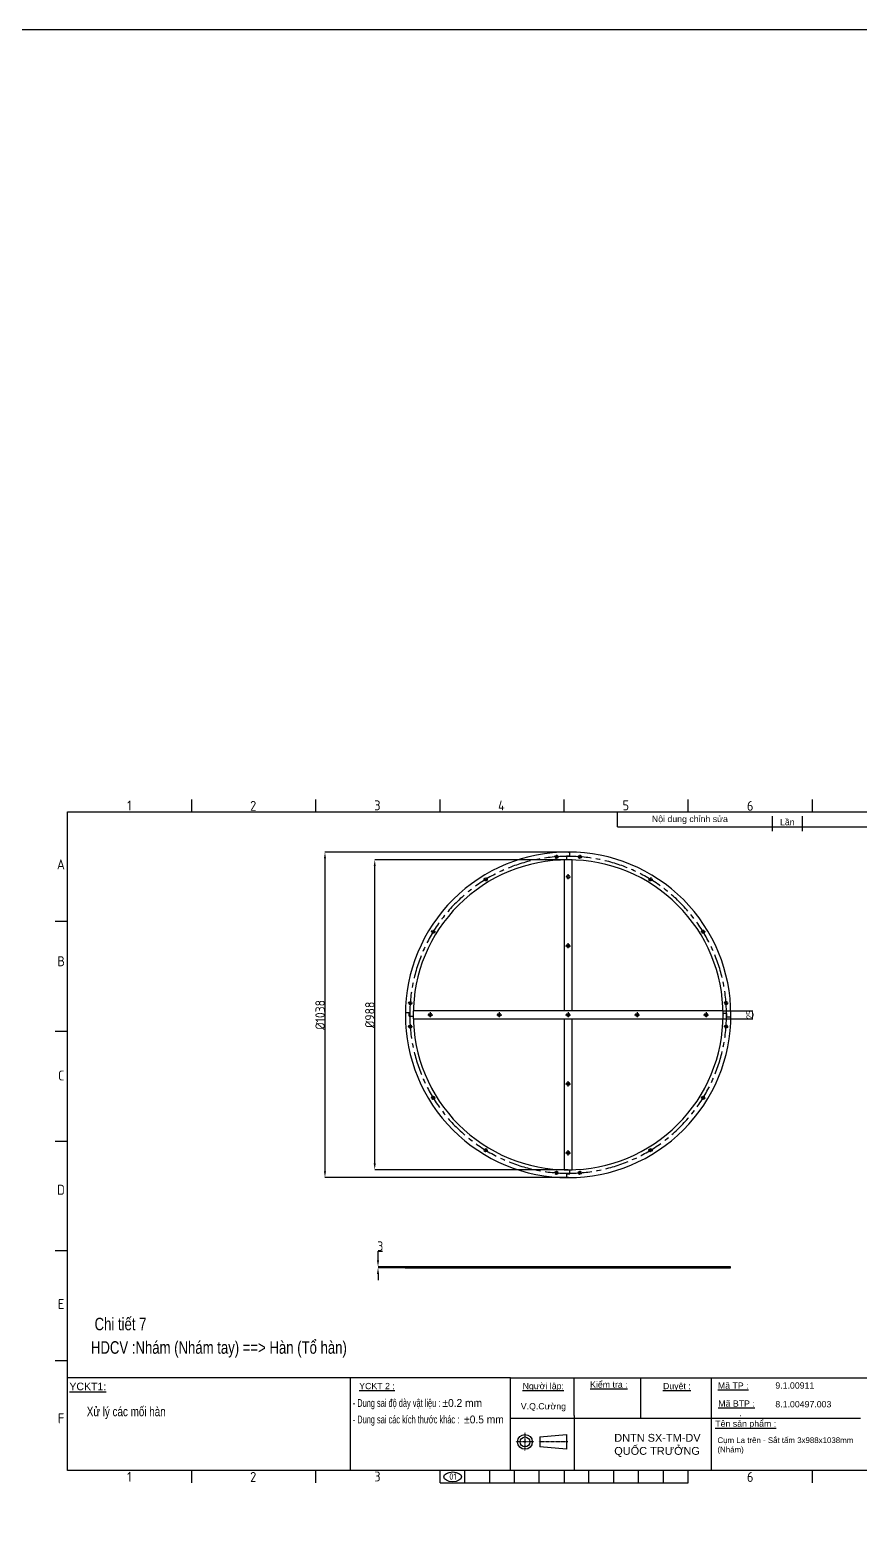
# Model space of a CAD drawing. Header units: millimetres. Extents: x -205945 to -46279, y 28253 to 108078.
# Drawn here: x -98373 to -95726, y 42287 to 47014 of the extents above; entities that cross this region are included whole.
import ezdxf

# ---------------------------------------------------------------- set-up
doc = ezdxf.new("R2010")
doc.units = ezdxf.units.MM
doc.header["$PDMODE"] = 2
for name, pattern in [('CENTER', [2, 1.25, -0.25, 0.25, -0.25]), ('CENTERX2', [4, 2.5, -0.5, 0.5, -0.5]), ('CONTPVMNIL', [0]), ('DASHEDX2', [1.5, 1, -0.5])]:
    doc.linetypes.add(name, pattern=pattern)
doc.layers.get('0').update_dxf_attribs({"linetype": 'CONTPVMNIL'})
doc.layers.get('DEFPOINTS').update_dxf_attribs({"color": 6})
for name, color, linetype in [('CENTER', 1, 'CENTERX2'), ('FRAME050', 6, 'Continuous'), ('hatch', 4, 'DASHEDX2'), ('MAIN', 7, 'Continuous')]:
    doc.layers.add(name, color=color, linetype=linetype)
doc.styles.add('ISOCP', font='isocp')
doc.styles.add('SLDTEXTSTYLE3', font='TXT', dxfattribs={"width": 0.65, "bigfont": 'bigfont'})
doc.styles.get("Standard").update_dxf_attribs({"font": 'isocp.shx'})
doc.styles.add('style1', font='arial.ttf', dxfattribs={"width": 0.75})
doc.dimstyles.new('Dim20$0', dxfattribs={"dimtxt": 20, "dimasz": 10, "dimexe": 0, "dimexo": 0, "dimgap": 0.6, "dimtad": 1, "dimtoh": 1, "dimdsep": 46, "dimtxsty": 'ISOCP', "dimcen": 0, "dimclrd": 3, "dimclre": 3, "dimclrt": 7, "dimadec": 3, "dimazin": 2, "dimtp": 0.05, "dimtm": 0.05, "dimtfac": 0.7, "dimtofl": 0, "dimtmove": 0, "dimatfit": 3, "dimfxl": 0, "dimtolj": 1, "dimarcsym": 0})

# ---------------------------------------------------------------- blocks, each defined once
blk = doc.blocks.new('ẢERHAEEH')
at = {"layer": 'FRAME050'}
for p, q in [((-261.36, 213.96), (-261.36, 217.92)), ((-221.76, 213.96), (-221.76, 217.92)), ((-182.16, 213.96), (-182.16, 217.92)), ((-142.56, 213.96), (-142.56, 217.92)), ((-102.96, 213.96), (-102.96, 217.92)), ((-63.36, 213.96), (-63.36, 217.92)), ((-23.76, 213.96), (-23.76, 217.92)), ((-300.96, 178.96), (-304.92, 178.96)), ((0, 178.96), (-3.96, 178.96)), ((-300.96, 143.96), (-304.92, 143.96)), ((0, 143.96), (-3.96, 143.96)), ((-304.92, 108.96), (-300.96, 108.96)), ((-3.96, 108.96), (0, 108.96)), ((-300.96, 73.96), (-304.92, 73.96)), ((0, 73.96), (-3.96, 73.96)), ((-300.96, 38.96), (-304.92, 38.96)), ((0, 38.96), (-3.96, 38.96)), ((-261.36, 0), (-261.36, 3.96)), ((-221.76, 0), (-221.76, 3.96)), ((-182.16, 0), (-182.16, 3.96)), ((-182.16, 0), (-102.96, 0)), ((-174.24, 0), (-174.24, 3.96)), ((-166.32, 0), (-166.32, 3.96)), ((-158.4, 0), (-158.4, 3.96)), ((-150.48, 0), (-150.48, 3.96)), ((-142.56, 3.96), (-142.56, 0)), ((-134.64, 0), (-134.64, 3.96)), ((-126.72, 0), (-126.72, 3.96)), ((-118.8, 0), (-118.8, 3.96)), ((-110.88, 0), (-110.88, 3.96)), ((-102.96, 0), (-102.96, 3.96)), ((-63.36, 0), (-63.36, 3.96)), ((-23.76, 0), (-23.76, 3.96))]:
    blk.add_line(p, q, dxfattribs=at)
at = {"layer": 'MAIN', "color": 7, "linetype": 'Continuous'}
blk.add_lwpolyline([(-300.96, 213.96), (-3.96, 213.96), (-3.96, 3.96), (-300.96, 3.96)], close=True, dxfattribs=at)
at = {"layer": 'FRAME050', "style": 'ISOCP'}
for s, p in [('1', (-281.95, 214.36)), ('2', (-242.72, 214.28)), ('3', (-203.13, 214.42)), ('4', (-163.63, 214.36)), ('5', (-123.93, 214.42)), ('6', (-84.25, 214.28)), ('7', (-44.67, 214.36)), ('8', (-9.03, 214.36)), ('A', (-3.41, 201.17)), ('A', (-304.37, 195.59)), ('B', (-304.21, 164.74)), ('B', (-3.25, 164.74)), ('C', (-303.97, 128.3)), ('C', (-3.01, 128.3)), ('D', (-304.3, 91.87)), ('D', (-3.34, 91.87)), ('E', (-304.05, 55.44)), ('E', (-3.09, 55.44)), ('F', (-304.05, 19.01)), ('1', (-281.95, 0.4)), ('2', (-242.72, 0.32)), ('3', (-203.13, 0.46)), ('6', (-84.25, 0.32)), ('7', (-44.67, 0.4)), ('8', (-9.03, 0.4))]:
    blk.add_text(s, height=3.17, dxfattribs=at).set_placement(p)
blk = doc.blocks.new('*D206')
at = {"color": 3, "lineweight": -2, "ltscale": 50, "transparency": 16777216}
for p, q in [((-96656.1, 44392.6), (-97430.7, 44392.6)), ((-97430.7, 44372.6), (-97430.7, 43374.6)), ((-96654.6, 43354.6), (-97430.7, 43354.6))]:
    blk.add_line(p, q, dxfattribs=at)
at = {"color": 3, "ltscale": 50, "transparency": 16777216}
for points in [[(-97434, 44372.6), (-97427.4, 44372.6), (-97430.7, 44392.6)], [(-97434, 43374.6), (-97427.4, 43374.6), (-97430.7, 43354.6)]]:
    blk.add_solid(points, dxfattribs=at)
at = {"layer": 'DEFPOINTS', "color": 0, "ltscale": 50, "transparency": 16777216}
for p in [(-96656.1, 44392.6), (-97430.7, 43354.6), (-96654.6, 43354.6)]:
    blk.add_point(p, dxfattribs=at)
at = {"color": 7, "ltscale": 50, "transparency": 16777216, "insert": (-97446.3, 43873.6), "char_height": 30, "attachment_point": 5, "rotation": 90, "style": 'ISOCP'}
blk.add_mtext('\\A1;%%C1038', dxfattribs=at)
blk = doc.blocks.new('*D207')
at = {"color": 3, "lineweight": -2, "ltscale": 50, "transparency": 16777216}
for p, q in [((-96655.1, 44367.7), (-97272, 44367.7)), ((-97272, 43399.6), (-97272, 44347.7)), ((-96655.1, 43379.6), (-97272, 43379.6))]:
    blk.add_line(p, q, dxfattribs=at)
at = {"color": 3, "ltscale": 50, "transparency": 16777216}
for points in [[(-97275.3, 44347.7), (-97268.7, 44347.7), (-97272, 44367.7)], [(-97275.3, 43399.6), (-97268.7, 43399.6), (-97272, 43379.6)]]:
    blk.add_solid(points, dxfattribs=at)
at = {"layer": 'DEFPOINTS', "color": 0, "ltscale": 50, "transparency": 16777216}
for p in [(-97272, 44367.7), (-96655.1, 44367.7), (-96655.1, 43379.6)]:
    blk.add_point(p, dxfattribs=at)
at = {"color": 7, "ltscale": 50, "transparency": 16777216, "insert": (-97287.6, 43873.6), "char_height": 30, "attachment_point": 5, "rotation": 90, "style": 'ISOCP'}
blk.add_mtext('\\A1;%%C988', dxfattribs=at)
blk = doc.blocks.new('*D208')
at = {"color": 3, "lineweight": -2, "ltscale": 30, "transparency": 16777216}
for p, q in [((-96161, 43886.1), (-96066, 43886.1)), ((-96066, 43876.1), (-96066, 43871.1)), ((-96161, 43861.1), (-96066, 43861.1))]:
    blk.add_line(p, q, dxfattribs=at)
at = {"color": 3, "ltscale": 30, "transparency": 16777216}
for points in [[(-96067.6, 43876.1), (-96064.3, 43876.1), (-96066, 43886.1)], [(-96067.6, 43871.1), (-96064.3, 43871.1), (-96066, 43861.1)]]:
    blk.add_solid(points, dxfattribs=at)
at = {"layer": 'DEFPOINTS', "color": 0, "ltscale": 30, "transparency": 16777216}
for p in [(-96161, 43886.1), (-96161, 43861.1), (-96066, 43861.1)]:
    blk.add_point(p, dxfattribs=at)
at = {"color": 7, "ltscale": 30, "transparency": 16777216, "insert": (-96076.6, 43873.9), "char_height": 20, "attachment_point": 5, "rotation": 90, "style": 'ISOCP'}
blk.add_mtext('\\A1;25', dxfattribs=at)
blk = doc.blocks.new('*D209')
at = {"color": 3, "lineweight": -2, "ltscale": 50, "transparency": 16777216}
for p, q in [((-97261.5, 43090.4), (-97261.5, 43120.6)), ((-97261.5, 43120.6), (-97247.7, 43120.6)), ((-97175.1, 43070.4), (-97261.5, 43070.4)), ((-97175.1, 43067.4), (-97261.5, 43067.4)), ((-97261.5, 43047.4), (-97261.5, 43027.4))]:
    blk.add_line(p, q, dxfattribs=at)
at = {"color": 3, "ltscale": 50, "transparency": 16777216}
for points in [[(-97264.9, 43090.4), (-97258.2, 43090.4), (-97261.5, 43070.4)], [(-97264.9, 43047.4), (-97258.2, 43047.4), (-97261.5, 43067.4)]]:
    blk.add_solid(points, dxfattribs=at)
at = {"layer": 'DEFPOINTS', "color": 0, "ltscale": 50, "transparency": 16777216}
for p in [(-97261.5, 43067.4), (-97175.1, 43070.4), (-97175.1, 43067.4)]:
    blk.add_point(p, dxfattribs=at)
at = {"color": 7, "ltscale": 50, "transparency": 16777216, "insert": (-97254.3, 43136.2), "char_height": 30, "attachment_point": 5, "style": 'ISOCP'}
blk.add_mtext('\\A1;3', dxfattribs=at)

msp = doc.modelspace()

# ---------------------------------------------------------------- linework, layer by layer
at = {"ltscale": 30}
for p, q in [((-96497.398, 44472.86, 0), (-96497.398, 44520.86, 0)), ((-96655.569, 44392.63, 0), (-96656.068, 44392.63, 0)), ((-96655.071, 44392.63, 0), (-96655.569, 44392.63, 0)), ((-96655.071, 44392.63, 0), (-96654.572, 44392.63, 0)), ((-96654.572, 44392.63, 0), (-96654.074, 44392.63, 0)), ((-96650.071, 44380.477, 0), (-96650.071, 44392.614, 0)), ((-96660.071, 44380.477, 0), (-96650.071, 44380.477, 0)), ((-96660.071, 44380.477, 0), (-96660.071, 44367.559, 0)), ((-97174.071, 43874.128, 0), (-97174.071, 43874.128, 0)), ((-97174.071, 43874.128, 0), (-97174.071, 43873.63, 0)), ((-97174.071, 43873.63, 0), (-97174.071, 43873.131, 0)), ((-97174.071, 43873.131, 0), (-97174.071, 43873.131, 0)), ((-97161.643, 43879.626, 0), (-97174.047, 43879.626, 0)), ((-97161.643, 43869.626, 0), (-97161.643, 43879.626, 0)), ((-97161.643, 43869.626, 0), (-97148.999, 43869.626, 0)), ((-96148.499, 43877.632, 0), (-96161.008, 43877.632, 0)), ((-96160.999, 43873.63, 0), (-96160.999, 43874.627, 0)), ((-96160.999, 43873.63, 0), (-96160.999, 43874.627, 0)), ((-96160.999, 43873.63, 0), (-96160.999, 43874.627, 0)), ((-96160.999, 43873.63, 0), (-96160.999, 43874.627, 0)), ((-96160.999, 43873.63, 0), (-96160.999, 43874.627, 0)), ((-96160.999, 43873.63, 0), (-96160.999, 43874.627, 0)), ((-96160.999, 43873.63, 0), (-96160.999, 43872.632, 0)), ((-96160.999, 43873.63, 0), (-96160.999, 43872.632, 0)), ((-96160.999, 43873.63, 0), (-96160.999, 43872.632, 0)), ((-96148.499, 43867.632, 0), (-96148.499, 43877.632, 0)), ((-96148.499, 43867.632, 0), (-96136.095, 43867.632, 0)), ((-96660.071, 43367.059, 0), (-96650.071, 43367.059, 0)), ((-96660.071, 43367.059, 0), (-96660.071, 43354.645, 0)), ((-96656.068, 43354.63, 0), (-96655.569, 43354.63, 0)), ((-96655.569, 43354.63, 0), (-96655.071, 43354.63, 0)), ((-96654.074, 43354.63, 0), (-96655.071, 43354.63, 0)), ((-96650.071, 43367.059, 0), (-96650.071, 43379.574, 0))]:
    msp.add_line(p, q, dxfattribs=at)
for p, q in [((-96839.426, 42716.79, 0), (-98251.778, 42716.79, 0)), ((-97349.901, 42716.79, 0), (-97349.901, 42420.86, 0)), ((-96424.375, 42716.79, 0), (-96424.375, 42587.763, 0)), ((-96635.472, 42595.967, 0), (-96635.472, 42420.86, 0)), ((-96106.741, 42595.967, 0), (-96105.458, 42595.967, 0)), ((-96839.426, 42587.763, 0), (-96197.866, 42587.763, 0))]:
    msp.add_line(p, q)
at = {"ltscale": 3}
msp.add_line((-96197.866, 42587.763, 0), (-95722.489, 42587.763, 0), dxfattribs=at)
at = {"ltscale": 30}
msp.add_lwpolyline([(-135875.365, 47014.308), (-66788.624, 47014.308), (-66788.624, 28252.757), (-135875.365, 28252.757)], close=True, dxfattribs=at)
at = {"ltscale": 30, "elevation": 0}
for points in [[(-96642.571, 43886.13), (-96642.571, 44367.559), (-96667.571, 44367.559), (-96667.571, 43886.13)], [(-96667.571, 43861.13), (-96667.571, 43379.559), (-96642.571, 43379.559), (-96642.571, 43861.13)]]:
    msp.add_lwpolyline(points, dxfattribs=at)
for points in [[(-96160.999, 43861.13), (-96160.999, 43886.13), (-97148.999, 43886.13), (-97148.999, 43861.13)], [(-97175.068, 43067.427), (-96137.068, 43067.427), (-96137.068, 43070.427), (-97175.068, 43070.427)]]:
    msp.add_lwpolyline(points, close=True, dxfattribs=at)
at = {"ltscale": 30}
for centre, radius in [((-96692.463, 44377.354, 0), 2.493), ((-96692.463, 44377.354, 0), 2.493), ((-96617.679, 44377.354, 0), 2.493), ((-96617.679, 44377.354, 0), 2.493), ((-96917.807, 44305.382, 0), 2.493), ((-96392.335, 44305.382, 0), 2.493), ((-97085.602, 44138.364, 0), 2.493), ((-96224.54, 44138.364, 0), 2.493), ((-96655.071, 44093.559, 0), 2.5), ((-97158.795, 43911.022, 0), 2.493), ((-96151.346, 43911.022, 0), 2.493), ((-97094.999, 43873.63, 0), 2.5), ((-96874.999, 43873.63, 0), 2.5), ((-96655.071, 43873.63, 0), 2.5), ((-96434.999, 43873.63, 0), 2.5), ((-96214.999, 43873.63, 0), 2.5), ((-97158.795, 43836.238, 0), 2.493), ((-96151.346, 43836.238, 0), 2.493), ((-96655.071, 43653.559, 0), 2.5), ((-97085.602, 43608.895, 0), 2.493), ((-96224.54, 43608.895, 0), 2.493), ((-96917.807, 43441.877, 0), 2.493), ((-96392.335, 43441.877, 0), 2.493), ((-96655.071, 43433.559, 0), 2.5), ((-96692.463, 43369.905, 0), 2.493), ((-96617.679, 43369.905, 0), 2.493)]:
    msp.add_circle(centre, radius, dxfattribs=at)
for centre, radius, start, end in [((-96656.061, 43874.624, 0), 518.01, 89.78016, 180.054802), ((-96654.074, 43874.626, 0), 518.003, 359.9449, 89.999981), ((-96656.068, 43874.627, 0), 493.075, 89.884134, 180), ((-96654.074, 43874.627, 0), 493.075, 360, 90.115866), ((-96654.074, 43874.627, 0), 493.075, 360, 90.115866), ((-96656.068, 43872.633, 0), 518.003, 179.9449, 269.999981), ((-96656.068, 43872.632, 0), 493.075, 180, 270.115866), ((-96654.074, 43872.632, 0), 493.075, 269.884134, 0), ((-96654.074, 43872.633, 0), 518.003, 270.000019, 0.110245)]:
    msp.add_arc(centre, radius, start, end, dxfattribs=at)
at = {"color": 1}
msp.add_ellipse((-97023.251, 42400.601, 0), major_axis=(-28.105, 0), ratio=0.55171628, dxfattribs=at)
at = {"layer": 'CENTER', "ltscale": 2}
for p, q in [((-96686.979, 44377.354, 0), (-96697.947, 44377.354, 0)), ((-96686.979, 44377.354, 0), (-96697.947, 44377.354, 0)), ((-96692.463, 44382.838, 0), (-96692.463, 44371.87, 0)), ((-96692.463, 44382.838, 0), (-96692.463, 44371.87, 0)), ((-96623.163, 44377.354, 0), (-96612.195, 44377.354, 0)), ((-96623.163, 44377.354, 0), (-96612.195, 44377.354, 0)), ((-96617.679, 44382.838, 0), (-96617.679, 44371.87, 0)), ((-96617.679, 44382.838, 0), (-96617.679, 44371.87, 0)), ((-96912.322, 44305.382, 0), (-96923.291, 44305.382, 0)), ((-96917.807, 44310.866, 0), (-96917.807, 44299.898, 0)), ((-96397.819, 44305.382, 0), (-96386.851, 44305.382, 0)), ((-96392.335, 44310.866, 0), (-96392.335, 44299.898, 0)), ((-97080.118, 44138.364, 0), (-97091.086, 44138.364, 0)), ((-97085.602, 44143.849, 0), (-97085.602, 44132.88, 0)), ((-96230.024, 44138.364, 0), (-96219.056, 44138.364, 0)), ((-96224.54, 44143.849, 0), (-96224.54, 44132.88, 0)), ((-97158.795, 43916.506, 0), (-97158.795, 43905.537, 0)), ((-96151.346, 43916.506, 0), (-96151.346, 43905.537, 0)), ((-97153.311, 43911.022, 0), (-97164.279, 43911.022, 0)), ((-96156.831, 43911.022, 0), (-96145.862, 43911.022, 0)), ((-97153.311, 43836.238, 0), (-97164.279, 43836.238, 0)), ((-97158.795, 43830.753, 0), (-97158.795, 43841.722, 0)), ((-96156.831, 43836.238, 0), (-96145.862, 43836.238, 0)), ((-96151.346, 43830.753, 0), (-96151.346, 43841.722, 0)), ((-97080.118, 43608.895, 0), (-97091.086, 43608.895, 0)), ((-97085.602, 43603.411, 0), (-97085.602, 43614.379, 0)), ((-96230.024, 43608.895, 0), (-96219.056, 43608.895, 0)), ((-96224.54, 43603.411, 0), (-96224.54, 43614.379, 0)), ((-96912.322, 43441.877, 0), (-96923.291, 43441.877, 0)), ((-96917.807, 43436.393, 0), (-96917.807, 43447.362, 0)), ((-96397.819, 43441.877, 0), (-96386.851, 43441.877, 0)), ((-96392.335, 43436.393, 0), (-96392.335, 43447.362, 0)), ((-96686.979, 43369.905, 0), (-96697.947, 43369.905, 0)), ((-96692.463, 43364.421, 0), (-96692.463, 43375.39, 0)), ((-96623.163, 43369.905, 0), (-96612.195, 43369.905, 0)), ((-96617.679, 43364.421, 0), (-96617.679, 43375.39, 0))]:
    msp.add_line(p, q, dxfattribs=at)
at = {"layer": 'CENTER', "ltscale": 3}
for p, q in [((-96655.071, 44305.559, 0), (-96655.071, 44321.559, 0)), ((-96655.071, 44085.559, 0), (-96655.071, 44101.559, 0)), ((-96663.071, 44093.559, 0), (-96647.071, 44093.559, 0)), ((-97102.999, 43873.63, 0), (-97086.999, 43873.63, 0)), ((-97094.999, 43881.63, 0), (-97094.999, 43865.63, 0)), ((-96882.999, 43873.63, 0), (-96866.999, 43873.63, 0)), ((-96874.999, 43881.63, 0), (-96874.999, 43865.63, 0)), ((-96663.071, 43873.63, 0), (-96647.071, 43873.63, 0)), ((-96655.071, 43881.63, 0), (-96655.071, 43865.63, 0)), ((-96442.999, 43873.63, 0), (-96426.999, 43873.63, 0)), ((-96434.999, 43881.63, 0), (-96434.999, 43865.63, 0)), ((-96222.999, 43873.63, 0), (-96206.999, 43873.63, 0)), ((-96214.999, 43881.63, 0), (-96214.999, 43865.63, 0)), ((-96663.071, 43653.559, 0), (-96647.071, 43653.559, 0)), ((-96655.071, 43645.559, 0), (-96655.071, 43661.559, 0)), ((-96655.071, 43425.559, 0), (-96655.071, 43441.559, 0)), ((-96663.071, 43433.559, 0), (-96647.071, 43433.559, 0))]:
    msp.add_line(p, q, dxfattribs=at)
at = {"layer": 'CENTER', "color": 1, "linetype": 'CENTER', "ltscale": 0.05}
for p, q in [((-96764.396, 42512.129, 0), (-96821.441, 42512.129, 0)), ((-96792.919, 42540.651, 0), (-96792.919, 42483.606, 0))]:
    msp.add_line(p, q, dxfattribs=at)
at = {"layer": 'CENTER'}
msp.add_line((-96656.182, 42512.129, 0), (-96748.614, 42512.129, 0), dxfattribs=at)
at = {"layer": 'CENTER', "ltscale": 30, "elevation": 0}
msp.add_lwpolyline([(-96655.071, 44378.67), (-96655.569, 44378.67), (-96656.068, 44378.67, 0.41449516), (-97160.111, 43874.128), (-97160.111, 43873.63), (-97160.111, 43873.131, 0.41449516), (-96656.068, 43368.589), (-96655.569, 43368.589), (-96655.071, 43368.589), (-96654.572, 43368.589), (-96654.074, 43368.589, 0.41449516), (-96150.031, 43873.131), (-96150.031, 43873.63), (-96150.031, 43874.128, 0.41449516), (-96654.074, 44378.67), (-96654.572, 44378.67)], format="xyb", close=True, dxfattribs=at)
at = {"layer": 'hatch', "ltscale": 5}
for centre in [(-96692.463, 44377.354, 0), (-96617.679, 44377.354, 0), (-96917.807, 44305.382, 0), (-96655.071, 44313.559, 0), (-96392.335, 44305.382, 0), (-97085.602, 44138.364, 0), (-96224.54, 44138.364, 0), (-96655.071, 44093.559, 0), (-97158.795, 43911.022, 0), (-96151.346, 43911.022, 0), (-97094.999, 43873.63, 0), (-96874.999, 43873.63, 0), (-96655.071, 43873.63, 0), (-96434.999, 43873.63, 0), (-96214.999, 43873.63, 0), (-97158.795, 43836.238, 0), (-96151.346, 43836.238, 0), (-96655.071, 43653.559, 0), (-97085.602, 43608.895, 0), (-96224.54, 43608.895, 0), (-96917.807, 43441.877, 0), (-96392.335, 43441.877, 0), (-96655.071, 43433.559, 0), (-96692.463, 43369.905, 0), (-96617.679, 43369.905, 0)]:
    msp.add_circle(centre, 5, dxfattribs=at)
at = {"layer": 'MAIN'}
for p, q in [((-96003.398, 44459.363, 0), (-96003.398, 44507.363, 0)), ((-95907.398, 44459.363, 0), (-95907.398, 44507.363, 0)), ((-96497.398, 44472.86, 0), (-95281.778, 44472.86, 0)), ((-96839.426, 42716.79, 0), (-95281.778, 42716.79, 0)), ((-96839.426, 42587.763, 0), (-96839.426, 42716.79, 0)), ((-96635.472, 42595.967, 0), (-96635.472, 42716.79, 0)), ((-96197.866, 42621.264, 0), (-96197.866, 42716.79, 0)), ((-96197.866, 42526.46, 0), (-96197.866, 42621.264, 0)), ((-96839.426, 42420.86, 0), (-96839.426, 42587.763, 0)), ((-96744.97, 42527.81, 0), (-96660.691, 42535.651, 0)), ((-96744.97, 42527.81, 0), (-96744.97, 42496.447, 0)), ((-96660.691, 42488.606, 0), (-96744.97, 42496.447, 0)), ((-96660.691, 42535.651, 0), (-96660.691, 42488.606, 0)), ((-96197.866, 42420.86, 0), (-96197.866, 42526.46, 0))]:
    msp.add_line(p, q, dxfattribs=at)
for radius in [23.522, 15.682]:
    msp.add_circle((-96792.919, 42512.129, 0), radius, dxfattribs=at)

# ---------------------------------------------------------------- block references
at = {"xscale": 10, "yscale": 10, "zscale": 10}
msp.add_blockref('ẢERHAEEH', (-95242.178, 42381.26, 0), dxfattribs=at)

# ---------------------------------------------------------------- texts
at = {"color": 0, "attachment_point": 1, "style": 'SLDTEXTSTYLE3'}
for s, insert, char_height, width in [('{\\fArial|b0|i0|c0|p34;\\W1;\\C256;Nội dung chỉnh sửa}', (-96388, 44508.088, 0), 20, 366.50686), ('{\\fArial|b0|i0|c0|p34;\\W1;\\L\\C256;YCKT 2 :}', (-97321.438, 42700.118, 0), 20, 138.94161), ('{\\fArial|b0|i0|c0|p34;\\W1;\\L\\C256;Người lập:}', (-96800.26, 42700.118, 0), 20, 138.94161), ('{\\fArial|b0|i0|c0|p34;\\W1;\\L\\C256;Kiểm tra :}', (-96585.005, 42704.962, 0), 20, 138.94161), ('{\\fArial|b0|i0|c0|p34;\\W1;\\L\\C256;Duyệt :}', (-96352.532, 42700.118, 0), 20, 138.94161), ('{\\fArial|b0|i0|c0|p34;\\W1;\\L\\C256;Mã TP :}', (-96177.392, 42701.549, 0), 20, 138.94161), ('{\\fArial|b0|i0|c0|p34;\\W1;\\C256;9.1.00911}', (-95994.104, 42701.841, 0), 20, 138.94161), ('{\\fArial|b0|i0|c0|p34; - Dung sai độ dày vật liệu : \\W0.933;%%P0.2 mm}', (-97348.807, 42648.641, 0), 25, 805.87067), ('{\\fArial|b0|i0|c0|p34;\\W1;\\C256;V.Q.Cường}', (-96806.055, 42635.605, 0), 20, 138.94161), ('{\\fArial|b0|i0|c0|p34;\\W1;\\L\\C256;Mã BTP :}', (-96176.108, 42644.295, 0), 20, 138.94161), ('{\\fArial|b0|i0|c0|p34;\\W1;\\C256;8.1.00497.003}', (-95994.104, 42642.083, 0), 20, 138.94161), ('{\\fArial|b0|i0|c0|p34; - Dung sai các kích thước khác : \\W0.933; %%P0.5 mm}', (-97348.807, 42596.106, 0), 25, 805.87067), ('{\\fArial|b0|i0|c0|p34;\\W1;\\L\\C256;Tên sản phẩm :}', (-96185.76, 42580.235, 0), 20, 203.56136), ('{\\fArial|b0|i0|c0|p34;\\W1;\\C256;DNTN SX-TM-DV QUỐC TRƯỞNG}', (-96508.009, 42537.569, 0), 25, 372.53153), ('{\\fArial|b0|i0|c0|p34;\\W1;\\C256;Cụm La trên - Sắt tấm 3x988x1038mm (Nhám)}', (-96178.785, 42526.46, 0), 18, 470.24359)]:
    msp.add_mtext(s, dxfattribs=dict(at, insert=insert, char_height=char_height, width=width))
at = {"attachment_point": 1}
for s, insert, char_height, width in [('{\\fArial|b0|i0|c0|p34;Lần}', (-95979.232, 44497.897, 0), 20, 24.50884), ('{\\fArial|b0|i0|c0|p34;\\LYCKT1:}', (-98245.875, 42700.83, 0), 24, 28.97216)]:
    msp.add_mtext(s, dxfattribs=dict(at, insert=insert, char_height=char_height, width=width))
at = {"ltscale": 30, "attachment_point": 1, "style": 'style1'}
for s, insert, char_height, width in [(' Chi tiết 7', (-98177.153, 42907.89, 0), 40, 585.43863), ('HDCV :Nhám (Nhám tay) ==> Hàn (Tổ hàn)', (-98177.153, 42833.066, 0), 40, 968.9051), ('Xử lý các mối hàn ', (-98190.365, 42623.839, 0), 30, 675.25138)]:
    msp.add_mtext(s, dxfattribs=dict(at, insert=insert, char_height=char_height, width=width))
at = {"color": 7, "insert": (-97034.212, 42411.542, 0), "char_height": 20, "width": 24.50884, "attachment_point": 1}
msp.add_mtext('01', dxfattribs=at)

# ---------------------------------------------------------------- dimensions: what is measured, and where the dimension line sits
at = {"ltscale": 50}
for base, p1, p2, text, picture, middle in [((-97430.716, 43354.63, 0), (-96656.068, 44392.63, 0), (-96654.572, 43354.63, 0), '%%C<>', '*D206', (-97430.716, 43873.63, 0)), ((-97271.992, 44367.701, 0), (-96655.071, 43379.559, 0), (-96655.071, 44367.701, 0), '%%C988', '*D207', (-97271.992, 43873.63, 0))]:
    dim = msp.add_linear_dim(base=base, p1=p1, p2=p2, angle=90, text=text, dimstyle='Dim20$0', override={"dimtxt": 30, "dimasz": 20, "dimtad": 3}, dxfattribs=at)
    dim.commit()
    dim.dimension.update_dxf_attribs({"geometry": picture, "text_midpoint": middle, "dimtype": 160})
at = {"ltscale": 30}
dim = msp.add_linear_dim(base=(-96065.98, 43861.13, 0), p1=(-96160.999, 43886.13, 0), p2=(-96160.999, 43861.13, 0), angle=90, dimstyle='Dim20$0', dxfattribs=at)
dim.commit()
dim.dimension.update_dxf_attribs({"geometry": '*D208', "text_midpoint": (-96065.98, 43873.903, 0), "dimtype": 160})
at = {"ltscale": 50}
dim = msp.add_linear_dim(base=(-97261.524, 43067.427, 0), p1=(-97175.068, 43070.427, 0), p2=(-97175.068, 43067.427, 0), angle=90, dimstyle='Dim20$0', override={"dimtxt": 30, "dimasz": 20, "dimtad": 3}, dxfattribs=at)
dim.commit()
dim.dimension.update_dxf_attribs({"geometry": '*D209', "text_midpoint": (-97254.303, 43120.602, 0), "dimtype": 160})

doc.saveas('drawing.dxf')
